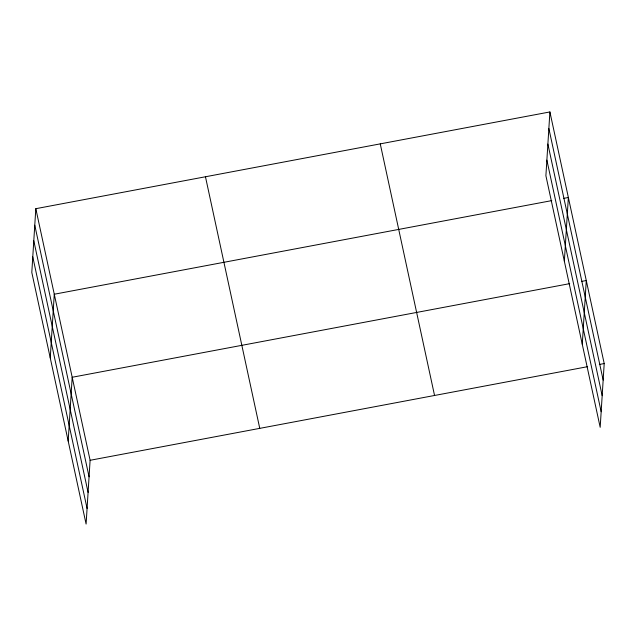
<?xml version="1.0" encoding="UTF-8"?>
<svg xmlns="http://www.w3.org/2000/svg" width="636" height="636" viewBox="0 0 636 636"><rect width="100%" height="100%" fill="white"/><g stroke="black" fill="none" stroke-linecap="round" stroke-linejoin="round"><path stroke-width="0.95" d="M35.815 208.688L31.8 272.447L86.099 524.056L90.105 460.289L35.815 208.688L549.902 111.944L604.2 363.554L600.185 427.312L545.895 175.711L549.902 111.944M50.26 357.996L54.275 294.23L551.786 200.61M68.179 441.026L72.194 377.259L569.705 283.64M564.355 261.253L568.361 197.494L563.488 198.408M582.274 344.283L586.281 280.524L581.407 281.438M90.105 460.289L587.624 366.67M599.327 364.468L604.2 363.554M548.86 128.48L603.159 380.09M547.882 144.062L602.181 395.672M546.873 160.121L601.171 411.731M380.256 143.871L434.547 395.473M205.46 176.76L259.758 428.37M34.773 225.224L89.072 476.825M33.788 240.805L88.086 492.415M32.778 256.865L87.076 508.474"/></g></svg>
